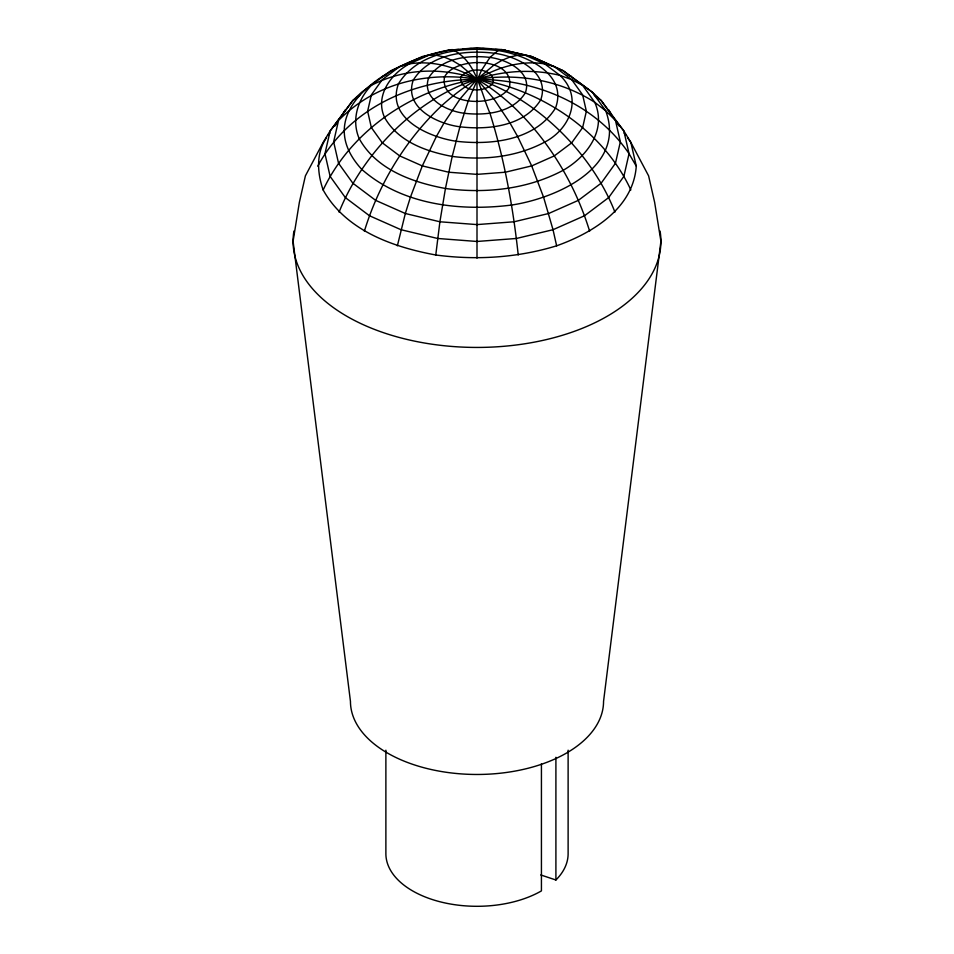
<?xml version="1.0" encoding="UTF-8"?>
<svg xmlns="http://www.w3.org/2000/svg" width="954" height="954" viewBox="0 0 954 954"><rect width="100%" height="100%" fill="white"/><g stroke="black" fill="none" stroke-linecap="round" stroke-linejoin="round"><path stroke-width="1.43" d="M435.775 254.992L439.901 221.781L445.446 188.487L452.208 156.408L459.923 126.787L468.295 100.742L481.376 70.524L489.951 57.431L498.036 50.574L501.792 49.584L531.688 56.548L563.206 70.739L592.41 92.264L601.139 100.456L623.868 130.96L630.844 142.373L648.601 175.846L654.647 202.391L660.919 241.255L603.548 701.405A126.548 73.064 0 0 1 477 774.469A126.548 73.064 0 0 1 350.452 701.405L293.081 241.255L299.353 202.391L305.399 175.846L323.156 142.373L330.132 130.96L352.861 100.456L361.59 92.264L390.794 70.739L422.312 56.548L448.69 50.24L477 47.7L501.792 49.584L531.688 56.548L563.206 70.739L592.41 92.264L605.73 110.831L615.461 120.419L623.868 130.96L629.044 153.689L636.282 166.175C633.206 208.413 592.684 232.907 556.635 245.81C517.521 257.807 476.261 260.37 435.775 254.992C392.69 247.014 345.682 230.463 323.156 189.977C317.181 173.044 315.929 153.01 326.495 137.698M397.365 245.81L405.331 213.505L410.363 197.371L422.312 165.913L436.36 136.529L444.015 122.983L460.186 98.799L477 79.277L493.814 65.158L502.019 60.317L509.985 57.001L517.64 55.26L524.891 55.105L544.722 63.894L554.334 66.577L571.72 79.659L582.572 85.311L594.747 102.293L605.73 110.831C626.671 167.415 555.848 198.468 511.487 205.062C459.78 211.549 402.028 204.907 361.59 169.216C305.459 107.528 399.082 57.3 452.208 49.584C475.891 60.233 480.53 91.536 489.951 113.24C504.404 159.318 513.073 207.042 518.225 254.992M364.368 231.202C378.893 183.752 405.486 139.868 441.619 105.763C469.273 80.649 505.751 57.693 544.722 63.894L559.95 75.354L571.72 79.659L582.644 94.887L586.364 111.224L582.644 127.574L571.72 142.802L554.334 155.872L531.688 165.913L505.31 172.221L477 174.367L448.69 172.221L422.312 165.913L399.666 155.872L382.28 142.802L371.356 127.574L367.636 111.224L371.356 94.887L382.28 79.659L399.666 66.577L409.278 63.894L429.109 55.105L436.36 55.26L444.015 57.001L451.981 60.317L460.186 65.158L477 79.277L493.814 98.799L509.985 122.983L517.64 136.529L531.688 165.913L543.637 197.371L553.022 229.711L556.635 245.81M339.064 212.146C372.74 128.265 465.671 53.066 559.95 75.354C583.335 97.356 570.182 128.945 544.722 142.098C516.519 157.16 483.583 160.546 452.208 156.408C426.295 151.614 398.033 141.657 384.486 117.306C374.839 95.77 390.77 74.114 409.278 63.894C448.249 57.693 484.727 80.649 512.381 105.763C548.514 139.868 575.107 183.752 589.632 231.202M323.156 189.977C368.184 93.957 502.472 43.3 594.747 102.293C607.126 130.185 586.758 156.79 563.206 170.277C527.3 189.441 485.383 193.757 445.446 188.487C412.474 182.381 376.496 169.717 359.253 138.724C351.132 120.001 357.678 99.454 371.428 85.311C467.126 36.121 580.747 123.591 614.936 212.146M317.718 166.175C377.844 54.974 558.996 50.312 629.044 153.689L623.868 176.407L608.676 197.573L584.516 215.759L553.022 229.711L516.352 238.476L477 241.469L437.647 238.476L400.978 229.711L369.484 215.759L345.324 197.573L330.132 176.407L324.956 153.689L330.132 130.96L352.861 100.456L359.694 95.317M342.546 114.42L345.324 109.793M328.176 135.373L329.846 133.035M334.878 126.035L336.547 123.698M382.769 76.332L386.704 74.591M416.051 59.553L418.842 58.886M448.69 50.24L458.6 49.477M462.845 49.155L471.336 48.511M482.664 48.511L491.155 49.155M495.4 49.477L505.31 50.24M535.158 58.886L537.949 59.553M540.751 874.949L555.908 879.993A91.119 52.601 0 0 0 568.119 853.699L568.119 750.202M567.296 74.591L571.231 76.332M594.306 95.317L601.139 100.456L615.461 120.419L620.35 141.836L615.461 163.253L601.139 183.216L578.362 200.352L548.669 213.505L514.099 221.781L477 224.595L439.901 221.781L405.331 213.505L375.637 200.352L352.861 183.216L338.539 163.253L333.65 141.836L338.539 120.419C424.458 33.473 583.466 86.814 630.844 189.977M617.453 123.698L619.122 126.035M624.154 133.035L625.824 135.373M627.505 137.698L630.844 142.373L636.282 166.175M608.676 109.793L611.454 114.42M555.908 757.285L555.908 879.993M541.431 763.737L541.431 890.893A91.119 52.601 0 0 1 442.131 902.293A91.119 52.601 0 0 1 385.881 853.699L385.881 750.202M477 47.7L477 258.129M660.061 231.047A183.919 106.18 0 0 1 477 347.435A183.919 106.18 0 0 1 293.939 231.047M398.498 83.749C385.726 118.26 428.918 137.197 455.964 141.216C490.94 145.354 535.158 140.667 555.502 108.04C568.274 73.53 525.082 54.593 498.036 50.574C463.06 46.448 418.842 51.122 398.498 83.749M413.273 80.136C403.447 107.754 437.576 123.984 459.923 126.787C488.317 130.138 524.211 126.333 540.727 99.848C550.553 72.23 516.424 55.988 494.077 53.197C465.683 49.846 429.789 53.639 413.273 80.136M428.656 77.858C421.215 98.811 447.092 111.129 464.049 113.24C485.586 115.792 512.811 112.906 525.344 92.812C532.785 71.86 506.908 59.542 489.951 57.431C468.414 54.879 441.189 57.765 428.656 77.858M444.516 76.952C439.138 107.146 498.584 108.005 509.484 87.005C514.862 56.823 455.416 55.952 444.516 76.952M460.675 77.429C459.518 92.693 486.623 93.42 493.325 82.473C494.482 67.209 467.377 66.482 460.675 77.429"/></g></svg>
